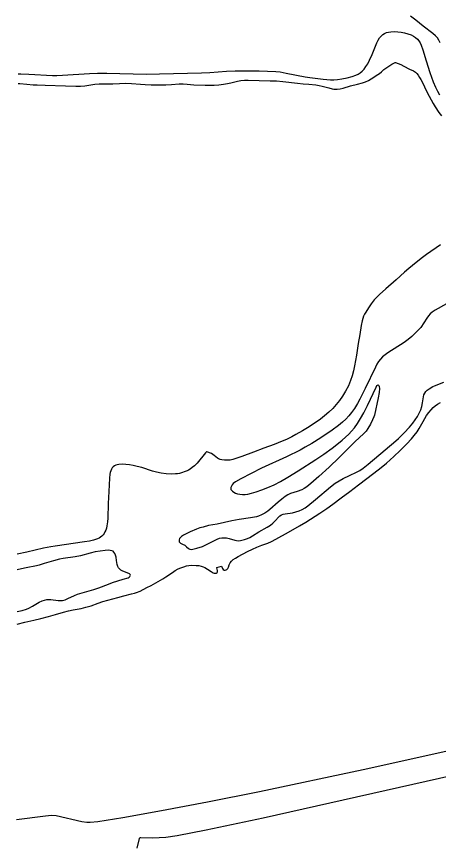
# Model space of a CAD drawing. Header units: metres. Extents: x 179542 to 181820, y 303170 to 305948.
# Drawn here: x 179545 to 179913, y 304641 to 305363 of the extents above; entities that cross this region are included whole.
import ezdxf

# ---------------------------------------------------------------- set-up
doc = ezdxf.new("R2010")
doc.units = ezdxf.units.M
doc.header["$MEASUREMENT"] = 0
doc.layers.add('E0032111', color=5, linetype='CONTINUOUS')
doc.layers.add('F0017111', color=30, linetype='CONTINUOUS')

msp = doc.modelspace()

# ---------------------------------------------------------------- linework, layer by layer
at = {"layer": 'E0032111', "flags": 128}
for points in [[(179913.918, 305339.98), (179912.783, 305342.116), (179911.44, 305344.074), (179909.818, 305345.818), (179907.415, 305347.898), (179899.147, 305354.235), (179892.733, 305359.484), (179888.036, 305362.943)], [(179546.546, 305312.739), (179548.887, 305312.756), (179555.65, 305312.504), (179576.467, 305311.417), (179580.06, 305311.362), (179585.136, 305311.604), (179608.544, 305313.121), (179615.467, 305313.414), (179623.67, 305313.351), (179657.774, 305312.592), (179669.436, 305312.726), (179706.138, 305313.657), (179713.224, 305314.034), (179727.732, 305315.183), (179735.283, 305315.535), (179743.409, 305315.586), (179756.124, 305315.339), (179770.898, 305314.852), (179774.614, 305314.504), (179779.874, 305313.558), (179796.234, 305310.207), (179800.265, 305309.565), (179811.923, 305308.172), (179818.49, 305307.591), (179821.114, 305307.535), (179824.453, 305307.757), (179828.2, 305308.356), (179832.865, 305309.388), (179837.354, 305310.582), (179840.376, 305311.611), (179842.452, 305312.627), (179844.231, 305313.832), (179845.913, 305315.292), (179847.541, 305317.031), (179849.13, 305319.082), (179850.722, 305321.56), (179852.351, 305324.654), (179854.522, 305329.718), (179858.716, 305339.912), (179859.784, 305342.056), (179861.144, 305344.21), (179862.462, 305345.785), (179863.856, 305346.998), (179865.377, 305347.966), (179867, 305348.71), (179868.723, 305349.223), (179870.829, 305349.526), (179873.7, 305349.639), (179876.978, 305349.551), (179879.931, 305349.26), (179882.692, 305348.693), (179885.677, 305347.79), (179888.481, 305346.718), (179890.618, 305345.626), (179892.404, 305344.393), (179893.981, 305343.025), (179895.247, 305341.599), (179896.315, 305339.955), (179897.268, 305337.924), (179898.603, 305333.839), (179901.551, 305324.065), (179904.89, 305314.042), (179907.8, 305305.932), (179909.711, 305301.26), (179911.455, 305297.707), (179913.267, 305294.533)], [(179919.272, 305112.374), (179909.523, 305106.97), (179906.859, 305105.248), (179905.116, 305103.78), (179903.615, 305102.137), (179902.188, 305100.113), (179896.845, 305091.983), (179894.778, 305089.416), (179892.196, 305086.77), (179889.087, 305083.93), (179885.818, 305081.261), (179882.38, 305078.809), (179868.276, 305069.747), (179865.937, 305068.079), (179863.736, 305066.179), (179861.831, 305064.194), (179860.167, 305062.121), (179858.692, 305059.835), (179857.425, 305057.398), (179848.617, 305038.649), (179844.004, 305029.428), (179841.892, 305025.551), (179839.228, 305021.236), (179836.737, 305017.688), (179834.362, 305014.77), (179831.72, 305011.989), (179828.764, 305009.234), (179825.396, 305006.476), (179819.765, 305002.431), (179809.972, 304995.811), (179802.24, 304990.844), (179796.423, 304987.449), (179791.939, 304985.107), (179779.924, 304979.294), (179758.148, 304969.172), (179749.257, 304964.688), (179740.309, 304959.91), (179735.694, 304957.243), (179733.686, 304955.845), (179732.716, 304954.811), (179732.061, 304953.66), (179731.633, 304952.487), (179731.496, 304951.547), (179731.645, 304950.795), (179732.099, 304950.035), (179732.95, 304949.181), (179734.203, 304948.287), (179735.728, 304947.506), (179737.402, 304946.928), (179739.355, 304946.557), (179741.733, 304946.361), (179744.095, 304946.38), (179746.409, 304946.701), (179749.489, 304947.414), (179753.6, 304948.61), (179758.514, 304950.303), (179763.848, 304952.435), (179769.277, 304954.908), (179774.829, 304957.759), (179781.115, 304961.34), (179790.088, 304966.881), (179805.627, 304976.894), (179812.438, 304981.499), (179819.7, 304986.675), (179823.895, 304989.872), (179828.599, 304993.812), (179834.44, 304998.996), (179836.764, 305001.448), (179839.165, 305004.451), (179841.804, 305008.195), (179844.545, 305012.54), (179847.248, 305017.357), (179850.539, 305024.005), (179858.047, 305039.896), (179858.753, 305041.171), (179859.305, 305041.699), (179859.788, 305041.855), (179860.218, 305041.743), (179860.568, 305041.343), (179860.802, 305040.466), (179860.87, 305038.713), (179860.652, 305035.286), (179859.757, 305030.616), (179856.56, 305015.598), (179856.064, 305013.914), (179854.964, 305011.28), (179853.04, 305007.577), (179850.907, 305003.903), (179849.261, 305001.543), (179847.433, 304999.63), (179839.664, 304992.306), (179832.851, 304985.526), (179825.923, 304978.572), (179817.107, 304970.171), (179808.175, 304961.942), (179801.336, 304955.907), (179797.634, 304952.943), (179795.359, 304951.445), (179793.27, 304950.424), (179789.3, 304949.023), (179783.547, 304947.092), (179781.325, 304946.056), (179778.765, 304944.476), (179775.883, 304942.361), (179772.763, 304939.713), (179765.596, 304933.208), (179763.811, 304931.841), (179761.198, 304930.196), (179758.241, 304928.626), (179755.567, 304927.414), (179753.99, 304926.944), (179748.759, 304926.153), (179738.754, 304924.633), (179732.537, 304923.4), (179719.712, 304920.633), (179712.235, 304919.216), (179707.37, 304918.035), (179704.496, 304917.204), (179701.819, 304916.206), (179696.177, 304913.74), (179690.322, 304910.926), (179688.695, 304909.895), (179687.643, 304908.898), (179686.965, 304907.924), (179686.61, 304906.984), (179686.53, 304906.081), (179686.698, 304905.241), (179687.119, 304904.497), (179687.872, 304903.85), (179689.527, 304903.039), (179691.507, 304902.1), (179693.006, 304900.881), (179694.795, 304899.351), (179695.873, 304898.747), (179696.913, 304898.534), (179698.443, 304898.704), (179701.999, 304899.654), (179706.83, 304901.19), (179709.222, 304902.135), (179713.239, 304904.105), (179719.547, 304907.352), (179721.836, 304908.206), (179723.781, 304908.616), (179725.768, 304908.721), (179727.944, 304908.552), (179730.235, 304908.081), (179735.075, 304906.516), (179736.451, 304906.181), (179738.028, 304906.088), (179740.043, 304906.331), (179743.346, 304907.075), (179746.226, 304907.923), (179748.171, 304908.768), (179750.559, 304910.232), (179755.867, 304913.73), (179763.139, 304917.905), (179766.101, 304919.756), (179768.046, 304921.31), (179770.047, 304923.344), (179773.241, 304926.82), (179774.379, 304927.864), (179775.693, 304928.721), (179777.068, 304929.249), (179778.968, 304929.609), (179785.305, 304930.428), (179788.265, 304931.133), (179791.079, 304932.065), (179793.644, 304933.199), (179796.17, 304934.69), (179798.482, 304936.402), (179805.35, 304942.058), (179818.374, 304953.043), (179822.418, 304956.169), (179825.751, 304958.376), (179829.245, 304960.305), (179834.793, 304962.878), (179840.914, 304965.681), (179843.951, 304967.343), (179846.753, 304969.234), (179851.047, 304972.66), (179865.937, 304985.403), (179875.147, 304993.044), (179877.558, 304995.237), (179882.39, 305000.043), (179887.018, 305004.905), (179890.019, 305008.37), (179892.166, 305011.267), (179894.03, 305014.239), (179895.6, 305017.227), (179896.858, 305020.197), (179897.76, 305022.956), (179898.392, 305026.081), (179899.19, 305031.422), (179899.689, 305033.056), (179900.48, 305034.676), (179901.437, 305036.093), (179902.433, 305037.158), (179904.175, 305038.424), (179907.438, 305040.452), (179908.824, 305041.133), (179916.928, 305044.136)], [(179545.482, 304844.283), (179549.954, 304845.429), (179553.642, 304846.504), (179555.6, 304847.271), (179559.065, 304849.196), (179564.614, 304852.437), (179567.23, 304853.708), (179569.313, 304854.423), (179571.33, 304854.857), (179573.364, 304855.011), (179574.929, 304854.915), (179581.171, 304853.945), (179583.245, 304853.86), (179585.149, 304854.123), (179587.299, 304854.701), (179589.723, 304855.651), (179595.454, 304858.394), (179598.146, 304859.409), (179612.367, 304863.56), (179616.777, 304864.934), (179625.127, 304868.255), (179628.607, 304869.56), (179637.73, 304872.451), (179642.28, 304873.849), (179643.008, 304874.228), (179643.656, 304874.849), (179644.027, 304875.536), (179644.118, 304876.181), (179643.933, 304876.728), (179643.435, 304877.229), (179642.711, 304877.613), (179637.573, 304879.586), (179635.818, 304880.537), (179634.57, 304881.519), (179633.687, 304882.555), (179633.065, 304883.731), (179632.631, 304885.237), (179632.16, 304888.918), (179631.761, 304891.669), (179631.238, 304893.575), (179630.584, 304895.068), (179629.84, 304896.145), (179629.004, 304896.893), (179628.02, 304897.386), (179626.667, 304897.705), (179624.799, 304897.842), (179622.079, 304897.682), (179617.949, 304897.106), (179613.405, 304896.267), (179609.174, 304895.244), (179600.627, 304892.901), (179596.105, 304892.07), (179585.698, 304890.572), (179582.421, 304889.946), (179577.219, 304888.607), (179569.125, 304886.139), (179564.794, 304884.807), (179562.293, 304884.219), (179553.302, 304882.577), (179549.409, 304881.708), (179545.565, 304880.594)]]:
    msp.add_lwpolyline(points, dxfattribs=at)
at = {"layer": 'F0017111', "flags": 128}
for points, elevation in [([(179546.527, 305304.472), (179548.027, 305304.399), (179553.95, 305303.902), (179559.435, 305303.349), (179562.916, 305303.18), (179569.877, 305303.083), (179587.786, 305302.495), (179596.62, 305302.107), (179600.585, 305302.082), (179604.363, 305302.37), (179608.096, 305302.941), (179613.265, 305303.865), (179616.941, 305304.219), (179620.591, 305304.235), (179625.614, 305303.996), (179628.98, 305304.025), (179634.65, 305304.401), (179639.986, 305304.754), (179645.212, 305304.535), (179652.873, 305303.871), (179656.952, 305303.523), (179662.316, 305303.287), (179669.439, 305303.165), (179674.917, 305303.25), (179679.848, 305303.5), (179686.487, 305304.018), (179690.038, 305304.03), (179693.625, 305303.818), (179699.484, 305303.372), (179709.302, 305302.918), (179713.161, 305302.873), (179717.121, 305303.013), (179721.146, 305303.354), (179725.185, 305303.834), (179728.646, 305304.389), (179731.506, 305305.019), (179737.312, 305306.507), (179740.394, 305307.116), (179743.517, 305307.412), (179746.641, 305307.457), (179765.914, 305306.869), (179771.34, 305306.6), (179776.717, 305306.103), (179789.738, 305304.562), (179794.639, 305304.177), (179799.616, 305303.87), (179805.473, 305303.189), (179808.524, 305302.712), (179811.184, 305302.094), (179816.929, 305300.494), (179819.889, 305299.812), (179821.32, 305299.575), (179822.734, 305299.449), (179824.136, 305299.453), (179826.824, 305299.765), (179829.361, 305300.341), (179835.814, 305302.297), (179841.931, 305303.825), (179846.277, 305305.011), (179848.955, 305305.95), (179851.446, 305307.102), (179853.724, 305308.435), (179859.659, 305312.174), (179861.109, 305313.18), (179862.827, 305314.646), (179864.691, 305316.464), (179871.857, 305321.19), (179874.606, 305322.712), (179874.977, 305322.749), (179875.052, 305322.749), (179879.51, 305321.005), (179882.169, 305319.45), (179887.026, 305317.034), (179890.608, 305315.344), (179891.454, 305314.879), (179892.361, 305314.208), (179893.399, 305313.152), (179894.607, 305311.602), (179895.877, 305309.724), (179897.067, 305307.754), (179898.936, 305304.095), (179901.387, 305298.868), (179904.226, 305293.473), (179907.703, 305286.997), (179909.495, 305283.977), (179912.791, 305279.005), (179914.867, 305276.174)], 5), ([(179913.99, 305163.807), (179901.997, 305155.503), (179898.505, 305152.965), (179892.881, 305148.508), (179886.499, 305143.281), (179882.759, 305139.997), (179875.579, 305133.445), (179866.47, 305125.409), (179861.04, 305120.516), (179857.863, 305117.412), (179856.471, 305115.874), (179853.881, 305112.56), (179851.421, 305108.949), (179849.111, 305105.304), (179848.089, 305103.459), (179847.2, 305101.58), (179846.45, 305099.651), (179845.837, 305097.658), (179844.99, 305093.629), (179843.824, 305085.863), (179842.568, 305077.919), (179840.973, 305067.686), (179839.331, 305058.495), (179838.4, 305054.07), (179837.275, 305049.85), (179835.831, 305045.62), (179834.94, 305043.427), (179833.905, 305041.161), (179831.428, 305036.474), (179828.77, 305032.044), (179826.103, 305028.129), (179823.296, 305024.618), (179820.235, 305021.311), (179816.847, 305018.043), (179813.168, 305014.798), (179809.524, 305011.94), (179804.27, 305008.292), (179798.356, 305004.426), (179793.995, 305001.77), (179788.216, 304998.54), (179784.562, 304996.595), (179780.516, 304994.656), (179772.837, 304991.322), (179769.373, 304989.981), (179760.367, 304986.799), (179751.453, 304983.37), (179741.135, 304979.451), (179735.961, 304977.645), (179733.456, 304976.897), (179730.997, 304976.37), (179728.55, 304976.162), (179725.967, 304976.239), (179723.828, 304976.492), (179722.307, 304976.836), (179721.631, 304977.053), (179720.873, 304977.435), (179719.9, 304978.135), (179717.083, 304980.464), (179714.848, 304982.024), (179714.658, 304982.147), (179710.564, 304983.53), (179710.399, 304983.497), (179709.608, 304982.509), (179702.165, 304973.599), (179699.971, 304971.462), (179698.02, 304969.814), (179696.313, 304968.562), (179694.826, 304967.612), (179693.427, 304966.873), (179691.961, 304966.252), (179688.546, 304965.161), (179686.763, 304964.74), (179685.035, 304964.441), (179683.305, 304964.257), (179679.498, 304964.185), (179675.196, 304964.458), (179670.838, 304965.037), (179666.95, 304965.832), (179663.494, 304966.781), (179653.983, 304969.737), (179650.099, 304970.843), (179646.581, 304971.671), (179643.296, 304972.28), (179640.16, 304972.619), (179637.107, 304972.689), (179634.127, 304972.505), (179632.719, 304972.238), (179631.404, 304971.804), (179630.21, 304971.197), (179629.166, 304970.415), (179628.294, 304969.461), (179627.591, 304968.342), (179627.05, 304967.066), (179626.657, 304965.641), (179626.385, 304964.078), (179626.078, 304960.566), (179625.397, 304949.024), (179624.927, 304938.395), (179624.512, 304925.598), (179624.264, 304922.409), (179623.686, 304918.917), (179623.242, 304917.117), (179622.687, 304915.368), (179622.02, 304913.739), (179621.245, 304912.298), (179620.362, 304911.093), (179619.353, 304910.084), (179618.199, 304909.207), (179616.886, 304908.412), (179615.428, 304907.692), (179613.845, 304907.054), (179612.154, 304906.501), (179608.437, 304905.626), (179604.308, 304904.98), (179578.767, 304901.415), (179574.979, 304900.787), (179568.527, 304899.453), (179554.074, 304896.239), (179545.596, 304894.438)], 5), ([(179545.457, 304833.248), (179552.313, 304834.991), (179560.038, 304836.867), (179566.282, 304838.254), (179572.941, 304840.01), (179578.8, 304841.76), (179585.785, 304843.932), (179590.238, 304845.079), (179594.264, 304845.916), (179601.225, 304847.168), (179605.307, 304848.13), (179609.95, 304849.486), (179615.959, 304851.642), (179620.014, 304853.013), (179624.513, 304854.314), (179633.345, 304856.726), (179638.448, 304858.106), (179645.238, 304859.71), (179647.598, 304860.346), (179649.544, 304860.988), (179652.532, 304862.256), (179658.589, 304865.201), (179662.209, 304867.054), (179672.427, 304872.929), (179674.978, 304874.492), (179680.699, 304878.448), (179683.191, 304880.097), (179685.688, 304881.456), (179688.168, 304882.553), (179690.592, 304883.42), (179692.952, 304884.084), (179695.11, 304884.501), (179697.343, 304884.665), (179701.453, 304884.573), (179703.752, 304884.388), (179705.706, 304884.015), (179707.471, 304883.43), (179709.029, 304882.707), (179711.195, 304881.416), (179714.408, 304879.187), (179716.104, 304878.235), (179717.149, 304877.87), (179718.062, 304877.779), (179719.189, 304877.943), (179719.685, 304878.194), (179719.798, 304878.478), (179719.954, 304879.099), (179719.968, 304879.999), (179719.368, 304882.342), (179719.368, 304882.471), (179719.411, 304882.614), (179723.343, 304883.942), (179723.457, 304883.957), (179723.572, 304883.9), (179724.357, 304881.824), (179724.888, 304881.071), (179725.715, 304880.474), (179726.546, 304880.378), (179727.549, 304880.614), (179728.031, 304880.883), (179728.472, 304881.257), (179728.857, 304881.739), (179729.444, 304882.985), (179730.155, 304885.171), (179730.903, 304886.681), (179732.089, 304888.176), (179733.699, 304889.612), (179735.645, 304890.975), (179737.948, 304892.336), (179746.145, 304896.689), (179750.434, 304898.793), (179754.283, 304900.487), (179758.666, 304902.17), (179763.887, 304904.062), (179766.901, 304905.409), (179770.847, 304907.498), (179781.749, 304913.643), (179791.482, 304919.059), (179796.831, 304922.211), (179809.136, 304930.04), (179815.106, 304934.062), (179820.26, 304937.914), (179827.554, 304943.514), (179835.217, 304948.983), (179842.591, 304954.672), (179850.001, 304960.269), (179859.869, 304967.911), (179863.995, 304971.077), (179867.083, 304973.652), (179873.541, 304979.549), (179878.974, 304984.689), (179884.715, 304990.497), (179888.763, 304994.778), (179891.282, 304997.748), (179893.738, 305001.019), (179895.659, 305003.956), (179898.885, 305009.866), (179900.487, 305012.682), (179902.018, 305015.051), (179903.936, 305017.73), (179905.954, 305020.207), (179907.79, 305022.108), (179909.492, 305023.598), (179911.613, 305025.106), (179914.21, 305026.645)], 5), ([(179921.35, 304723.013), (179846.779, 304706.596), (179756.397, 304687.361), (179711.211, 304678.374), (179671.179, 304670.693), (179637.512, 304664.704), (179615.842, 304661.217), (179609.134, 304660.455), (179606.205, 304660.489), (179601.954, 304661.124), (179579.395, 304666.331), (179575.568, 304666.565), (179570.134, 304666.119), (179545.07, 304662.782)], 10), ([(179936.509, 304704.279), (179759.777, 304664.387), (179710.22, 304653.962), (179684.972, 304649.069), (179674.965, 304647.623), (179669.296, 304647.108), (179663.112, 304647.005), (179653.163, 304647.239), (179652.583, 304647.186), (179652.109, 304646.976), (179651.899, 304646.765), (179649.686, 304638.342)], 10)]:
    msp.add_lwpolyline(points, dxfattribs=dict(at, elevation=elevation))

doc.saveas('drawing.dxf')
